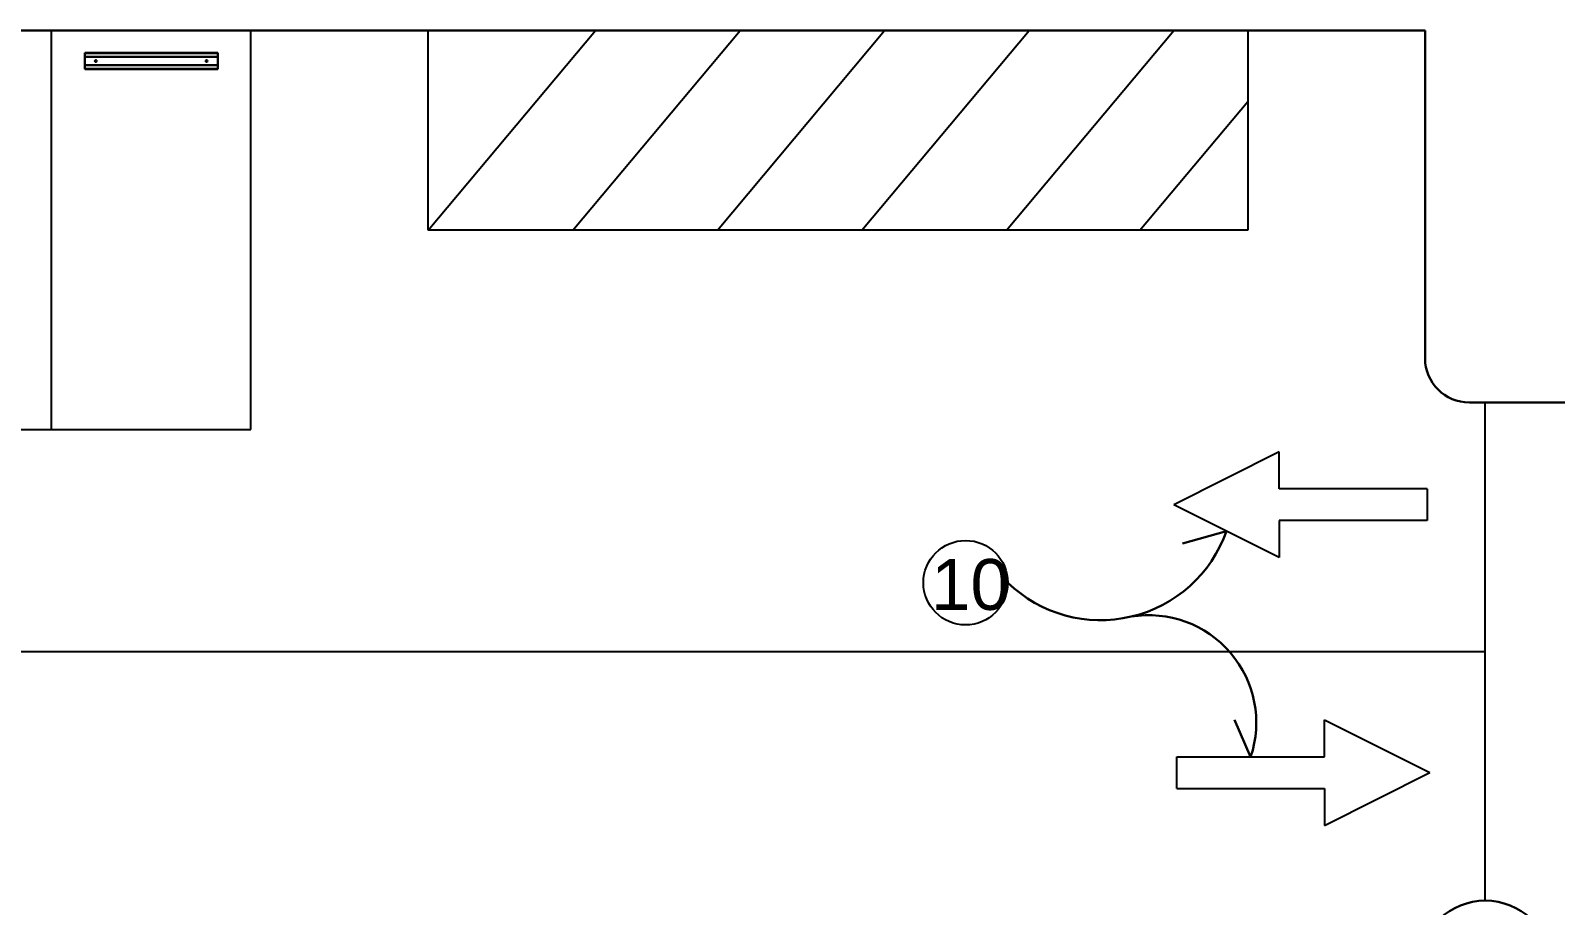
# Paper-space layout 'Layout1' of a CAD drawing. Header units: inches. Extents: x 0 to 35.9, y 0 to 23.6.
# Drawn here: x 5.757 to 8.434, y 18.388 to 19.923 of the extents above; entities that cross this region are included whole.
import ezdxf

# ---------------------------------------------------------------- set-up
doc = ezdxf.new("R2010")
doc.units = ezdxf.units.IN
doc.header["$MEASUREMENT"] = 0
doc.layers.get('0').update_dxf_attribs({"lineweight": 30})
for name, color, linetype in [('C-SIDEWALK-CURB', 92, 'Continuous'), ('DROPOFF ZONE', 50, 'Continuous'), ('REGULAR PARKING', 90, 'Continuous'), ('SIGNS', 104, 'Continuous'), ('STREET SIGNS', 7, 'Continuous')]:
    doc.layers.add(name, color=color, linetype=linetype)
doc.styles.get("Standard").update_dxf_attribs({"font": 'arial.ttf'})

psp = doc.layouts.get("Layout1")

# ---------------------------------------------------------------- linework, layer by layer
at = {"color": 7}
for p, q in [((8.2054, 19.9226, 0.0008), (3.1846, 19.9226, 0.0008)), ((8.2054, 19.3478, 0.0008), (8.2054, 19.9226, 0.0008)), ((5.8526, 19.8546, 0.0008), (5.8526, 19.8837, 0.0008)), ((5.8526, 19.8837, 0.0008), (6.0859, 19.8837, 0.0008)), ((5.8526, 19.8829, 0.0008), (6.0859, 19.8829, 0.0008)), ((5.8526, 19.8764, 0.0008), (6.0859, 19.8764, 0.0008)), ((6.0859, 19.8546, 0.0008), (6.0859, 19.8837, 0.0008)), ((5.9692, 19.8618, 0.0008), (5.8526, 19.8618, 0.0008)), ((5.9692, 19.8554, 0.0008), (5.8526, 19.8554, 0.0008)), ((5.9692, 19.8546, 0.0008), (5.8526, 19.8546, 0.0008)), ((5.9692, 19.8618, 0.0008), (6.0859, 19.8618, 0.0008)), ((5.9692, 19.8554, 0.0008), (6.0859, 19.8554, 0.0008)), ((5.9692, 19.8546, 0.0008), (6.0859, 19.8546, 0.0008)), ((8.5351, 19.27, 0.0008), (8.2831, 19.27, 0.0008)), ((7.857, 19.0445, -10.6814), (7.7793, 19.0226, -10.6814)), ((7.8992, 18.6485, -10.6814), (7.8707, 18.7136, -10.6814))]:
    psp.add_line(p, q, dxfattribs=at)
for centre in [(5.872, 19.8691, 0.0008), (6.0665, 19.8691, 0.0008)]:
    psp.add_circle(centre, 0.00162, dxfattribs=at)
for centre, radius, start, end in [((8.2831, 19.3478, 0.0008), 0.0778, 180, 270), ((7.6358, 19.1227, -10.6814), 0.2346, 226.0093, 340.5271), ((7.7206, 18.7085, -10.6814), 0.1884, 341.4224, 99.4631), ((8.3111, 18.2793, 0.0008), 0.1169, 3.6952, 176.3048)]:
    psp.add_arc(centre, radius, start, end, dxfattribs=at)
at = {"layer": 'C-SIDEWALK-CURB', "color": 7}
for p, q in [((8.3111, 18.3962, 0.0008), (8.3111, 19.27, 0.0008)), ((5.1141, 18.8331, 0.0008), (8.3111, 18.8331, 0.0008))]:
    psp.add_line(p, q, dxfattribs=at)
psp.add_circle((7.3988, 18.9539, -10.6814), 0.0741, dxfattribs=at)
at = {"layer": 'DROPOFF ZONE', "color": 7}
for p, q in [((6.4554, 19.5726, 0.0008), (6.4554, 19.9226, 0.0008)), ((6.4554, 19.9226, 0.0008), (7.8942, 19.9226, 0.0008)), ((6.4554, 19.5726, 0.0008), (6.749, 19.9226, 0.0008)), ((6.7092, 19.5726, 0.0008), (7.0029, 19.9226, 0.0008)), ((6.963, 19.5726, 0.0008), (7.2567, 19.9226, 0.0008)), ((7.2169, 19.5726, 0.0008), (7.5105, 19.9226, 0.0008)), ((7.4707, 19.5726, 0.0008), (7.7644, 19.9226, 0.0008)), ((7.8942, 19.9226, 0.0008), (7.8942, 19.5726, 0.0008)), ((7.7049, 19.5726, 0.0008), (7.8942, 19.7983, 0.0008)), ((7.8942, 19.5726, 0.0008), (6.4554, 19.5726, 0.0008))]:
    psp.add_line(p, q, dxfattribs=at)
at = {"layer": 'REGULAR PARKING', "color": 7}
for p, q in [((5.4442, 19.9226, 0.0008), (5.7942, 19.9226, 0.0008)), ((5.7942, 19.2226, 0.0008), (5.7942, 19.9226, 0.0008)), ((5.7942, 19.2226, 0.0008), (5.7942, 19.9226, 0.0008)), ((5.7942, 19.9226, 0.0008), (6.1442, 19.9226, 0.0008)), ((6.1442, 19.2226, 0.0008), (6.1442, 19.9226, 0.0008)), ((6.1442, 19.2226, 0.0008), (6.1442, 19.9226, 0.0008)), ((5.4442, 19.2226, 0.0008), (5.7942, 19.2226, 0.0008)), ((5.7942, 19.2226, 0.0008), (6.1442, 19.2226, 0.0008))]:
    psp.add_line(p, q, dxfattribs=at)
at = {"layer": 'SIGNS', "color": 7}
psp.add_line((8.3111, 19.27, 0.0008), (8.3404, 19.27, 0.0008), dxfattribs=at)
at = {"layer": 'STREET SIGNS', "color": 7}
for p, q in [((7.9495, 19.1833, -10.6814), (7.7644, 19.0907, -10.6814)), ((7.9495, 19.1185, -10.6814), (7.9495, 19.1833, -10.6814)), ((8.2088, 19.1185, -10.6814), (7.9495, 19.1185, -10.6814)), ((8.2088, 19.1185, -10.6814), (8.2088, 19.063, -10.6814)), ((7.9495, 18.9982, -10.6814), (7.7644, 19.0907, -10.6814)), ((7.9495, 19.063, -10.6814), (7.9495, 18.9982, -10.6814)), ((8.2088, 19.063, -10.6814), (7.9495, 19.063, -10.6814)), ((8.0288, 18.6485, -10.6814), (8.0288, 18.7133, -10.6814)), ((8.0288, 18.7133, -10.6814), (8.214, 18.6207, -10.6814)), ((7.7696, 18.5929, -10.6814), (7.7696, 18.6485, -10.6814)), ((7.7696, 18.6485, -10.6814), (8.0288, 18.6485, -10.6814)), ((8.0288, 18.5281, -10.6814), (8.214, 18.6207, -10.6814)), ((7.7696, 18.5929, -10.6814), (8.0288, 18.5929, -10.6814)), ((8.0288, 18.5929, -10.6814), (8.0288, 18.5281, -10.6814))]:
    psp.add_line(p, q, dxfattribs=at)

# ---------------------------------------------------------------- texts
at = {"layer": 'C-SIDEWALK-CURB', "color": 7, "linetype": 'Continuous', "insert": (7.3381, 18.9954, -10.6814), "char_height": 0.08912, "width": 12.92176, "attachment_point": 1}
psp.add_mtext('10', dxfattribs=at)

doc.saveas('drawing.dxf')
